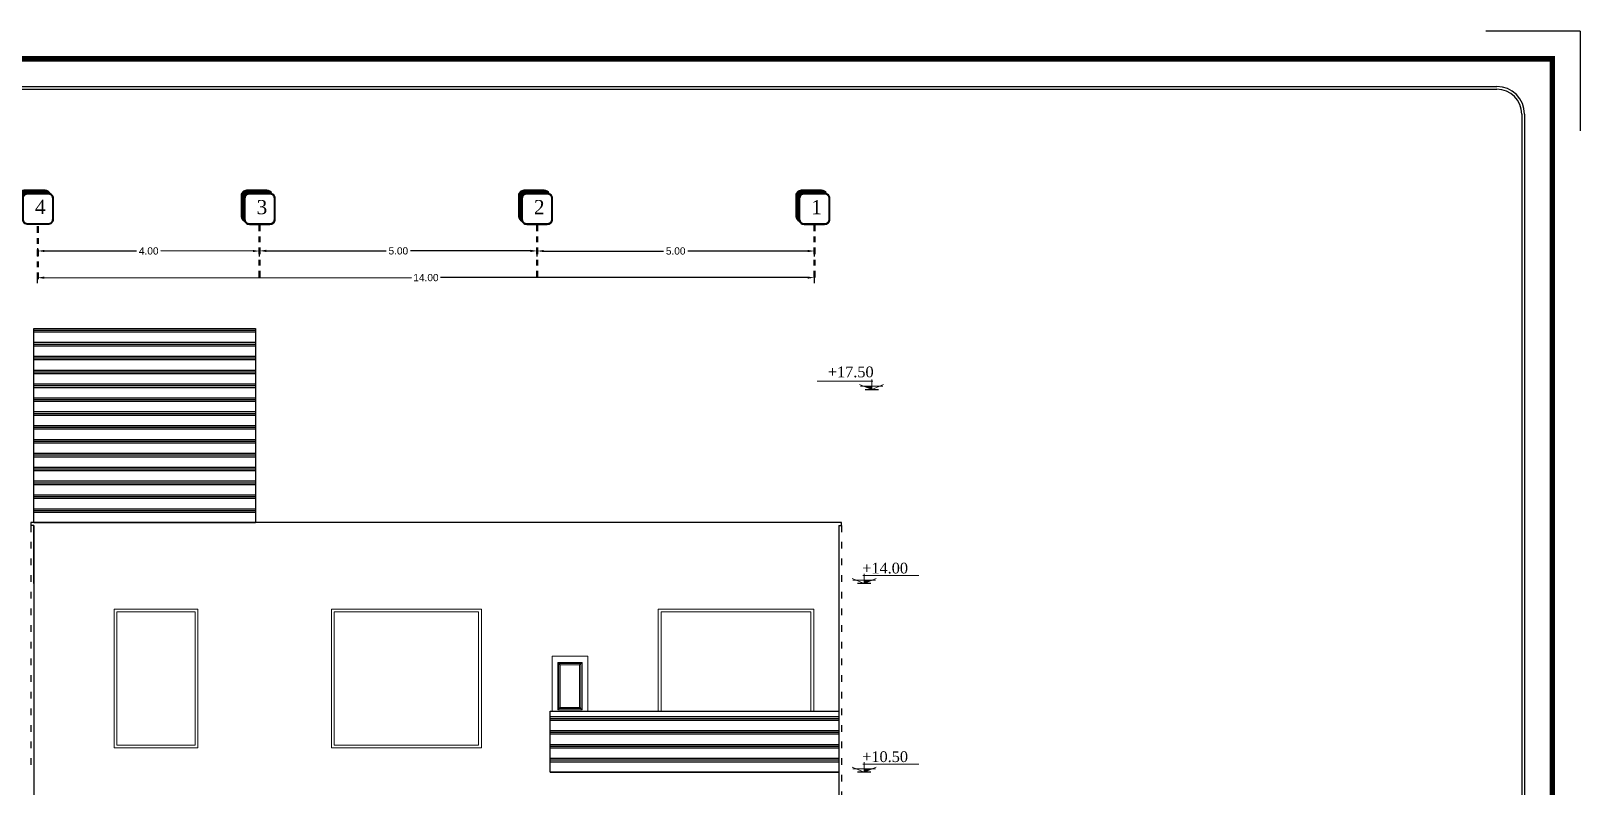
# Model space of a CAD drawing. Header units: metres. Extents: x -1655 to 449, y 40 to 361.
# Drawn here: x 339.96 to 367.88, y 56.56 to 70.18 of the extents above; entities that cross this region are included whole.
import ezdxf

# ---------------------------------------------------------------- set-up
doc = ezdxf.new("R2010")
doc.units = ezdxf.units.M
doc.header["$MEASUREMENT"] = 0
for name, pattern in [('ACAD_ISO03W100', [30, 12, -18]), ('ACAD_ISO10W100', [18, 12, -3, 0, -3]), ('DASHDOT', [1, 0.5, -0.25, 0, -0.25])]:
    doc.linetypes.add(name, pattern=pattern)
for name, color, linetype, lineweight in [('dimention', 2, 'Continuous', 13), ('Layer1', 1, 'Continuous', 40), ('Layer3', 144, 'Continuous', 15), ('Layer4', 252, 'Continuous', 25), ('Layer5', 31, 'Continuous', 9)]:
    doc.layers.add(name, color=color, linetype=linetype, lineweight=lineweight)
for name, color, linetype in [('hatch', 8, 'Continuous'), ('rigidity', 3, 'Continuous'), ('TEXT', 3, 'Continuous')]:
    doc.layers.add(name, color=color, linetype=linetype)
doc.styles.get("Standard").update_dxf_attribs({"font": 'arial.ttf'})
doc.styles.add('style1', font='arial.ttf')
doc.styles.add('TIMES NEW ROMAN', font='times.ttf', dxfattribs={"height": 0.2})
doc.dimstyles.new('sitting', dxfattribs={"dimtxt": 0.13, "dimasz": 0.12, "dimexe": 0.05, "dimexo": 0.05, "dimgap": 0.05, "dimtad": 0, "dimzin": 0, "dimdsep": 46, "dimtxsty": 'style1', "dimcen": 0, "dimazin": 0, "dimtm": 1e-09, "dimtfac": 1, "dimtofl": 0, "dimtmove": 1, "dimatfit": 3, "dimldrblk": 'DOT', "dimfxl": 0.1, "dimfxlon": 1, "dimtolj": 1, "dimtzin": 0, "dimarcsym": 0})

# ---------------------------------------------------------------- blocks, each defined once
blk = doc.blocks.new('kadr behi')
at = {"layer": 'Layer4'}
for p, q in [((5063.237, 2012.631), (5061.539, 2012.631)), ((5063.237, 2012.631), (5063.237, 2010.833)), ((5022.737, 2011.631), (5061.737, 2011.631)), ((5022.737, 2011.581), (5061.737, 2011.581)), ((5062.187, 2011.131), (5062.187, 1987.381)), ((5062.237, 2011.131), (5062.237, 1987.381))]:
    blk.add_line(p, q, dxfattribs=at)
at = {"layer": 'Layer4', "const_width": 0.1}
blk.add_lwpolyline([(5021.737, 2012.131), (5062.737, 2012.131), (5062.737, 1983.431), (5021.737, 1983.431)], close=True, dxfattribs=at)
at = {"layer": 'Layer4'}
for radius in [0.5, 0.45]:
    blk.add_arc((5061.737, 2011.131), radius, 0, 90, dxfattribs=at)
blk = doc.blocks.new('nivoo')
at = {"layer": 'Layer3'}
blk.add_hatch(color=256, dxfattribs=at).paths.add_polyline_path([(1.177, -0.106), (1.326, -0.168), (1.326, -0.106)])
for p, q in [((1.326, -0.168), (1.326, 0.011)), ((1.35, -0.02), (0.342, -0.02)), ((1.326, -0.168), (1.109, -0.077)), ((1.123, -0.106), (1.326, -0.106)), ((1.326, -0.168), (1.542, -0.077)), ((1.528, -0.106), (1.326, -0.106))]:
    blk.add_line(p, q, dxfattribs=at)
at = {"layer": 'Layer4', "linetype": 'DASHDOT'}
blk.add_line((1.209, -0.168), (1.448, -0.168), dxfattribs=at)
blk = doc.blocks.new('axis')
at = {"layer": 'hatch'}
h = blk.add_hatch(dxfattribs=at)
h.set_pattern_fill('ANSI31', color=256, scale=0.003, angle=90)
h.set_pattern_definition([(135, (0, 0), (-0.00673519209, -0.00673519209), [])])
h.paths.add_polyline_path([(767.48, 242.255, 0.414214), (767.384, 242.159), (767.384, 241.79, 0.308343), (767.445, 241.701, -0.09388), (767.438, 241.736), (767.438, 242.105, -0.414214), (767.534, 242.201), (767.903, 242.201, -0.09388), (767.938, 242.194, 0.308343), (767.848, 242.255)])
at = {"layer": 'Layer4'}
blk.add_lwpolyline([(767.938, 242.194, 0.308343), (767.848, 242.255), (767.48, 242.255, 0.414214), (767.384, 242.159), (767.384, 241.79, 0.308343), (767.445, 241.701, 0.308343)], format="xyb", dxfattribs=at)
for points in [[(767.534, 241.64), (767.903, 241.64, 0.414214), (767.999, 241.736), (767.999, 242.105, 0.414214), (767.903, 242.201), (767.534, 242.201, 0.414214), (767.438, 242.105), (767.438, 241.736, 0.414214)], [(767.534, 241.655), (767.903, 241.655, 0.414214), (767.984, 241.736), (767.984, 242.105, 0.414214), (767.903, 242.186), (767.534, 242.186, 0.414214), (767.453, 242.105), (767.453, 241.736, 0.414214)]]:
    blk.add_lwpolyline(points, format="xyb", close=True, dxfattribs=at)
blk = doc.blocks.new('*D336')
at = {"layer": 'DEFPOINTS', "color": 0, "transparency": 16777216}
for p in [(349.079, 66.21), (344.079, 65.729), (349.079, 65.729)]:
    blk.add_point(p, dxfattribs=at)
at = {"layer": 'dimention', "color": 0, "lineweight": -2, "transparency": 16777216}
for p, q in [((344.079, 66.111), (344.079, 66.261)), ((344.199, 66.211), (346.36, 66.21)), ((348.959, 66.21), (346.798, 66.21)), ((349.079, 66.11), (349.079, 66.26))]:
    blk.add_line(p, q, dxfattribs=at)
at = {"layer": 'dimention', "color": 0, "transparency": 16777216}
for points in [[(344.199, 66.231), (344.199, 66.191), (344.079, 66.211)], [(348.959, 66.23), (348.959, 66.19), (349.079, 66.21)]]:
    blk.add_solid(points, dxfattribs=at)
at = {"layer": 'dimention', "color": 0, "transparency": 16777216, "insert": (346.579, 66.21), "char_height": 0.13, "attachment_point": 5, "rotation": 359.9912, "style": 'style1'}
blk.add_mtext('\\A1;5.00', dxfattribs=at)
blk = doc.blocks.new('_Dot')
at = {"color": 0, "linetype": 'ByBlock', "lineweight": -2}
blk.add_line((-0.5, 0), (-1, 0), dxfattribs=at)
at = {"color": 0, "linetype": 'ByBlock', "const_width": 0.5}
blk.add_lwpolyline([(-0.25, 0, 1), (0.25, 0, 1)], format="xyb", close=True, dxfattribs=at)
blk = doc.blocks.new('*D333')
at = {"layer": 'DEFPOINTS', "color": 0, "transparency": 16777216}
for p in [(344.079, 66.208), (340.078, 65.729), (344.079, 65.729)]:
    blk.add_point(p, dxfattribs=at)
at = {"layer": 'dimention', "color": 0, "lineweight": -2, "transparency": 16777216}
for p, q in [((340.078, 66.109), (340.078, 66.259)), ((340.198, 66.209), (341.857, 66.209)), ((343.959, 66.208), (342.3, 66.209)), ((344.079, 66.108), (344.079, 66.258))]:
    blk.add_line(p, q, dxfattribs=at)
at = {"layer": 'dimention', "color": 0, "transparency": 16777216}
for points in [[(340.198, 66.229), (340.198, 66.189), (340.078, 66.209)], [(343.959, 66.228), (343.959, 66.188), (344.079, 66.208)]]:
    blk.add_solid(points, dxfattribs=at)
at = {"layer": 'dimention', "color": 0, "transparency": 16777216, "insert": (342.079, 66.209), "char_height": 0.13, "attachment_point": 5, "rotation": 359.9954, "style": 'style1'}
blk.add_mtext('\\A1;4.00', dxfattribs=at)
blk = doc.blocks.new('*D337')
at = {"layer": 'DEFPOINTS', "color": 0, "transparency": 16777216}
for p in [(354.079, 65.729), (340.075, 65.542), (354.079, 65.544)]:
    blk.add_point(p, dxfattribs=at)
at = {"layer": 'dimention', "color": 0, "lineweight": -2, "transparency": 16777216}
for p, q in [((340.075, 65.627), (340.075, 65.777)), ((340.195, 65.727), (346.814, 65.728)), ((353.959, 65.729), (347.34, 65.728)), ((354.079, 65.629), (354.079, 65.779))]:
    blk.add_line(p, q, dxfattribs=at)
at = {"layer": 'dimention', "color": 0, "transparency": 16777216}
for points in [[(340.195, 65.747), (340.195, 65.707), (340.075, 65.727)], [(353.959, 65.749), (353.959, 65.709), (354.079, 65.729)]]:
    blk.add_solid(points, dxfattribs=at)
at = {"layer": 'dimention', "color": 0, "transparency": 16777216, "insert": (347.077, 65.728), "char_height": 0.13, "attachment_point": 5, "rotation": 0.0081, "style": 'style1'}
blk.add_mtext('\\A1;14.00', dxfattribs=at)
blk = doc.blocks.new('*D334')
at = {"layer": 'DEFPOINTS', "color": 0, "transparency": 16777216}
for p in [(354.079, 66.208), (349.079, 65.729), (354.079, 65.729)]:
    blk.add_point(p, dxfattribs=at)
at = {"layer": 'dimention', "color": 0, "lineweight": -2, "transparency": 16777216}
for p, q in [((349.079, 66.108), (349.079, 66.258)), ((349.199, 66.208), (351.36, 66.208)), ((353.959, 66.208), (351.797, 66.208)), ((354.079, 66.108), (354.079, 66.258))]:
    blk.add_line(p, q, dxfattribs=at)
at = {"layer": 'dimention', "color": 0, "transparency": 16777216}
for points in [[(349.199, 66.228), (349.199, 66.188), (349.079, 66.208)], [(353.959, 66.228), (353.959, 66.188), (354.079, 66.208)]]:
    blk.add_solid(points, dxfattribs=at)
at = {"layer": 'dimention', "color": 0, "transparency": 16777216, "insert": (351.579, 66.208), "char_height": 0.13, "attachment_point": 5, "style": 'style1'}
blk.add_mtext('\\A1;5.00', dxfattribs=at)

msp = doc.modelspace()

# ---------------------------------------------------------------- hatches: boundary and pattern name
at = {"layer": 'rigidity', "true_color": 0xcd6928}
h = msp.add_hatch(dxfattribs=at)
h.set_pattern_fill('PLAST', color=32)
h.set_pattern_definition([(0, (-51.67115, 7e-15), (0, 0.25), []), (0, (-51.67115, 0.03125), (0, 0.25), []), (0, (-51.67115, 0.0625), (0, 0.25), [])])
h.paths.add_polyline_path([(354.518, 51.112), (349.318, 51.112), (349.318, 50.012), (354.518, 50.012)])
h.paths.add_polyline_path([(354.518, 54.512), (349.318, 54.512), (349.318, 53.412), (354.518, 53.412)])
h.paths.add_polyline_path([(354.518, 57.912), (349.318, 57.912), (349.318, 56.812), (354.518, 56.812)])
h.paths.add_polyline_path([(344.006, 64.812), (340.006, 64.812), (340.006, 61.312), (344.006, 61.312)])

# ---------------------------------------------------------------- linework, layer by layer
at = {"ltscale": 0.1}
for p, q in [((339.956, 61.312), (339.956, 61.262)), ((354.268, 61.312), (339.956, 61.312)), ((340.006, 61.262), (339.956, 61.262)), ((340.006, 61.262), (340.006, 56.812)), ((341.768, 61.312), (341.768, 61.312)), ((354.568, 61.312), (354.268, 61.312)), ((354.518, 61.262), (354.518, 60.896)), ((354.518, 61.262), (354.518, 56.812)), ((354.568, 61.262), (354.568, 61.312)), ((340.006, 56.812), (340.006, 53.412)), ((354.518, 56.812), (354.518, 53.412))]:
    msp.add_line(p, q, dxfattribs=at)
at = {"color": 64, "linetype": 'ACAD_ISO03W100', "ltscale": 0.01}
for p, q in [((339.956, 61.262), (339.956, 56.812)), ((354.568, 61.262), (354.568, 46.412))]:
    msp.add_line(p, q, dxfattribs=at)
at = {"ltscale": 0.5}
msp.add_line((354.518, 61.262), (354.568, 61.262), dxfattribs=at)
at = {"layer": 'Layer1', "linetype": 'ACAD_ISO10W100', "ltscale": 0.01}
for p, q in [((340.083, 65.698), (340.083, 66.656)), ((344.079, 65.729), (344.079, 66.687)), ((349.079, 65.729), (349.079, 66.687)), ((354.079, 65.729), (354.079, 66.687))]:
    msp.add_line(p, q, dxfattribs=at)
at = {"layer": 'Layer5'}
for p, q in [((341.456, 59.75), (341.456, 57.25)), ((341.456, 59.75), (342.967, 59.75)), ((341.506, 59.7), (341.506, 57.3)), ((341.506, 59.7), (342.917, 59.7)), ((342.917, 59.7), (342.917, 57.3)), ((342.967, 59.75), (342.967, 57.25)), ((345.375, 59.75), (345.375, 57.25)), ((345.375, 59.75), (348.076, 59.75)), ((345.42, 59.7), (345.42, 57.3)), ((345.42, 59.7), (348.026, 59.7)), ((348.026, 59.7), (348.026, 57.3)), ((348.076, 59.75), (348.076, 57.25)), ((351.264, 59.75), (354.068, 59.75)), ((351.264, 59.75), (351.264, 57.912)), ((354.068, 59.75), (354.068, 57.912)), ((349.995, 58.902), (349.35, 58.902)), ((349.35, 57.912), (349.35, 58.902)), ((349.452, 58.791), (349.891, 58.791)), ((349.452, 58.791), (349.452, 57.936)), ((349.452, 58.791), (349.496, 58.747)), ((349.474, 57.958), (349.474, 58.769)), ((349.474, 58.769), (349.869, 58.769)), ((349.496, 57.98), (349.496, 58.747)), ((349.496, 58.747), (349.847, 58.747)), ((349.891, 58.791), (349.847, 58.747)), ((349.847, 58.747), (349.847, 57.98)), ((349.869, 58.769), (349.869, 57.958)), ((349.891, 58.791), (349.891, 57.936)), ((349.995, 57.912), (349.995, 58.902)), ((349.496, 57.98), (349.452, 57.936)), ((349.891, 57.936), (349.452, 57.936)), ((349.869, 57.958), (349.474, 57.958)), ((349.847, 57.98), (349.496, 57.98)), ((349.847, 57.98), (349.891, 57.936)), ((341.456, 57.25), (342.967, 57.25)), ((341.506, 57.3), (342.917, 57.3)), ((345.375, 57.25), (348.076, 57.25)), ((345.42, 57.3), (348.026, 57.3))]:
    msp.add_line(p, q, dxfattribs=at)
msp.add_lwpolyline([(351.317, 57.912), (351.317, 59.7), (354.018, 59.7), (354.018, 57.912)], dxfattribs=at)
at = {"layer": 'rigidity', "color": 0}
for p, q in [((340.006, 64.812), (344.006, 64.812)), ((340.006, 61.312), (340.006, 64.812)), ((344.006, 64.812), (344.006, 61.312)), ((340.006, 60.212), (340.006, 61.262)), ((349.318, 56.812), (349.318, 57.912)), ((349.318, 57.912), (354.518, 57.912)), ((354.518, 56.812), (349.318, 56.812))]:
    msp.add_line(p, q, dxfattribs=at)

# ---------------------------------------------------------------- block references
msp.add_blockref('kadr behi', (-4695.355, -1942.456))
at = {"layer": 'Layer1', "rotation": 359.9912492363761}
for p in [(-427.673, -174.833), (-423.676, -174.835), (-418.676, -174.835), (-413.676, -174.835)]:
    msp.add_blockref('axis', p, dxfattribs=at)
at = {"layer": 'TEXT'}
msp.add_blockref('nivoo', (353.786, 63.879), dxfattribs=at)
at = {"layer": 'TEXT', "xscale": -1}
for p in [(356.303, 60.379), (356.303, 56.979)]:
    msp.add_blockref('nivoo', p, dxfattribs=at)

# ---------------------------------------------------------------- texts
at = {"layer": 'TEXT', "color": 9, "true_color": 0xc7c8ca, "char_height": 0.256, "attachment_point": 1, "rotation": 359.9912, "style": 'TIMES NEW ROMAN'}
for s, insert in [('4', (340.027, 67.13)), ('3', (344.023, 67.128)), ('2', (349.023, 67.128)), ('1', (354.023, 67.128))]:
    msp.add_mtext_dynamic_manual_height_columns(s, width=0.30135, gutter_width=12.5, heights=[0], dxfattribs=dict(at, insert=insert))
at = {"layer": 'TEXT', "ltscale": 0.2, "char_height": 0.2697, "width": 1.95401}
for s, insert, attachment_point in [('{\\fTimes New Roman|b0|i0|c0|p18;\\H0.72x;+17.50}', (354.322, 63.927), 7), ('{\\fTimes New Roman|b0|i0|c0|p18;\\H0.72x;+14.00}', (355.767, 60.39), 9), ('{\\fTimes New Roman|b0|i0|c0|p18;\\H0.72x;+10.50}', (355.767, 56.99), 9)]:
    msp.add_mtext(s, dxfattribs=dict(at, insert=insert, attachment_point=attachment_point))

# ---------------------------------------------------------------- dimensions: what is measured, and where the dimension line sits
at = {"layer": 'dimention', "color": 9, "true_color": 0xc7c8ca}
for p1, p2, distance, picture, middle in [((340.078, 65.729), (344.079, 65.729), 0.479, '*D333', (342.079, 66.209)), ((344.079, 65.729), (349.079, 65.729), 0.481, '*D336', (346.579, 66.21)), ((349.079, 65.729), (354.079, 65.729), 0.478, '*D334', (351.579, 66.208)), ((340.075, 65.542), (354.079, 65.544), 0.185, '*D337', (347.077, 65.728))]:
    dim = msp.add_aligned_dim(p1=p1, p2=p2, distance=distance, dimstyle='sitting', override={"dimarcsym": 1}, dxfattribs=at)
    dim.commit()
    dim.dimension.update_dxf_attribs({"geometry": picture, "text_midpoint": middle})

doc.saveas('drawing.dxf')
